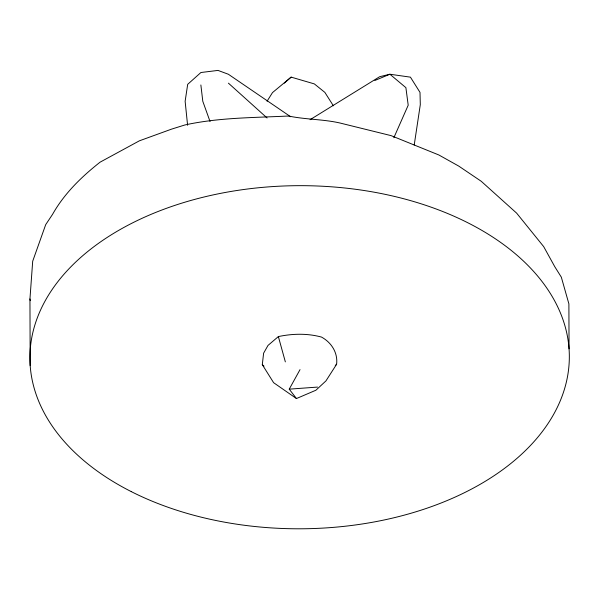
<?xml version="1.0" encoding="UTF-8"?>
<svg xmlns="http://www.w3.org/2000/svg" width="599" height="599" viewBox="0 0 599 599"><rect width="100%" height="100%" fill="white"/><g stroke="black" fill="none" stroke-linecap="round" stroke-linejoin="round"><path stroke-width="0.9" d="M30.182 365.652L29.95 298.938L32.698 261.209L45.704 224.632L52.547 214.367C64.273 193.514 81.501 176.825 100.078 162.172L139.372 140.825L171.546 129.137L184.814 124.989C218.425 117.599 252.83 117.741 287.011 116.086L289.497 116.213C306.126 119.583 323.333 119.223 339.828 122.975L391.095 135.636L438.835 154.969L458.737 166.088L481.222 181.272L516.63 213.132L543.682 246.616L554.831 266.795L561.33 277.172L568.893 303.88L569.05 348.805M262.302 364.656L263.612 353.193L268.008 345.421L278.363 336.578C292.574 333.583 307.422 333.239 321.513 337.08C331.427 342.478 337.993 352.766 336.608 364.252L325.961 380.882L315.905 390.226L296.453 398.545L273.608 382.686L262.302 364.656L264.017 366.154M414.209 145.063L420.303 104.653L420.004 92.388L410.427 77.151L389.897 74.239L379.676 76.702L310.065 119.71M393.85 137.725L408.204 105.214L405.89 87.641L389.897 74.239L374.832 80.483M296.453 398.545L289.235 389.155L300.024 369.628M267.057 101.253L272.485 92.605L291.136 77.121L314.34 83.905L324.868 92.388L333.373 105.798M335.245 365.532L336.608 364.252M284.323 83.141L291.136 77.121M289.235 389.155L317.53 387.081M290.62 116.73L228.369 74.254L218.006 70.412L200.905 72.516L187.689 84.332L185.136 101.291L187.592 125.273M228.421 83.156L267.087 117.973M210.047 121.53L202.799 101.298L200.867 84.968M278.363 336.578L285.349 361.886M29.95 298.938L30.294 300.653M131.263 491.614A269.715 171.561 -0.2 0 0 566.287 382.394A269.715 171.561 -0.2 0 0 201.301 197.677A269.715 171.561 -0.2 0 0 131.263 491.614"/></g></svg>
